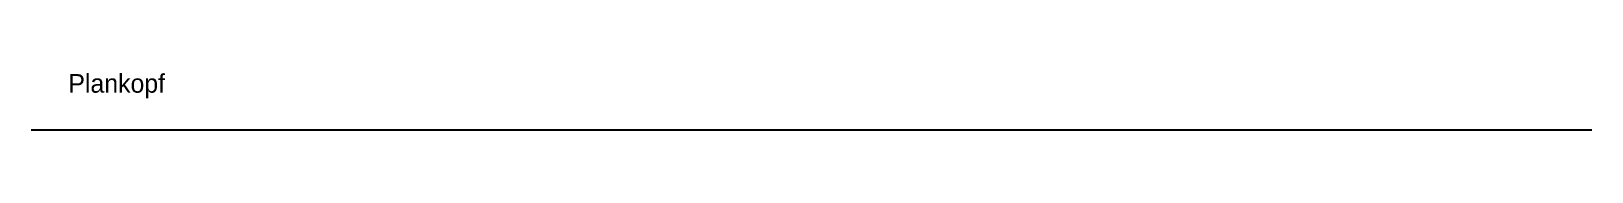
# Paper-space layout 'A3 Grundriss' of a CAD drawing. Header units: metres. Extents: x 0 to 420, y 0 to 15.
import ezdxf

# ---------------------------------------------------------------- set-up
doc = ezdxf.new("R2010")
doc.units = ezdxf.units.M

psp = doc.layouts.new('A3 Grundriss')

# ---------------------------------------------------------------- linework, layer by layer
psp.add_line((0, 0), (420, 0))

# ---------------------------------------------------------------- texts
psp.add_text('Plankopf', height=5).set_placement((10, 10))

doc.saveas('drawing.dxf')
